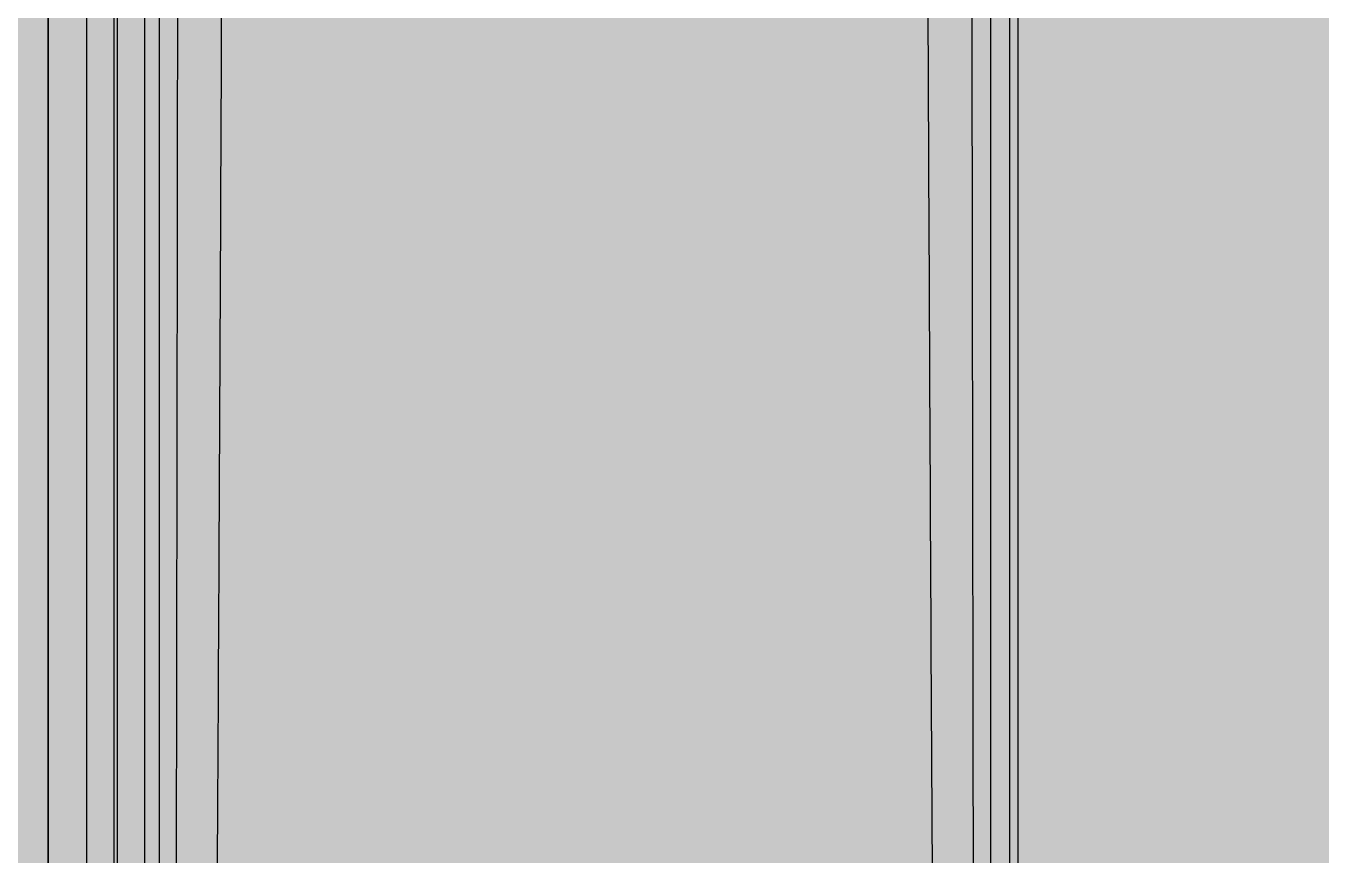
# Model space of a CAD drawing. Header units: millimetres. Extents: x 13515 to 183937, y -33900 to -660.
# Drawn here: x 121792.536 to 121795.462, y -19367.481 to -19365.607 of the extents above; entities that cross this region are included whole.
import ezdxf

# ---------------------------------------------------------------- set-up
doc = ezdxf.new("R2010")
doc.units = ezdxf.units.MM
doc.header["$LTSCALE"] = 100
doc.header["$MEASUREMENT"] = 0
doc.linetypes.add('HIDDEN', pattern=[2, 1, -1])
doc.layers.get('0').update_dxf_attribs({"linetype": 'CONTINUOUS'})
for name, color, linetype in [('254', 254, 'CONTINUOUS'), ('ELE9', 9, 'CONTINUOUS'), ('LED', 7, 'CONTINUOUS'), ('TOI', 12, 'CONTINUOUS')]:
    doc.layers.add(name, color=color, linetype=linetype)

# ---------------------------------------------------------------- blocks, each defined once
blk = doc.blocks.new('I2-샤워수전')
at = {"layer": 'TOI'}
for p, q in [((-139.9801, -95.5), (-139.9801, 269.9818)), ((-16, 270), (-16, -72.5)), ((-138.7399, 268.7417), (-138.7399, -95.5)), ((-136, 268.7417), (-136, -95.5)), ((-13.9479, -100), (-13.9479, 244.9278)), ((-9.9483, 241.2105), (-9.9483, -91.6827)), ((-9.528, -91.1508), (-9.528, 234.8682)), ((-5.5284, 234.8682), (-5.5284, -91)), ((0, 234.8682), (0, -78))]:
    blk.add_line(p, q, dxfattribs=at)
for points, knots in [([(-133.1958, 270.0001), (-133.2318, 236.4374), (-133.3003, 172.7703), (-133.4131, 95.0831), (-133.5096, 37.582), (-133.5836, -2.548), (-133.6607, -40.7478), (-133.7279, -71.5173), (-133.7706, -89.5536), (-133.7849, -95.5)], [0, 0, 0, 0, 0.26358067, 0.50000305, 0.61010823, 0.71516051, 0.8151599, 0.9101064, 0.95680622, 0.95680622, 0.95680622, 0.95680622]), ([(-18.2689, -72.5), (-18.3141, -51.6346), (-18.4089, -7.936), (-18.5315, 60.5638), (-18.6273, 122.6343), (-18.7002, 177.094), (-18.7554, 222.7609), (-18.7877, 253.9916), (-18.8043, 270.0001)], [0, 0, 0, 0, 0.18276281, 0.38276206, 0.59999774, 0.7264466, 0.85978069, 1, 1, 1, 1]), ([(-128.6146, -95.5), (-128.1508, -37.3534), (-127.781, 20.794), (-127.157, 137.6373), (-126.9058, 196.3333), (-126.703, 255.0294)], [0.045115198, 0.045115198, 0.045115198, 0.045115198, 0.52031843, 0.52031843, 1, 1, 1, 1]), ([(-25.2969, 255.0296), (-25.1168, 202.916), (-24.6584, 93.7184), (-23.994, -15.4781), (-23.563, -72.5611)], [0, 0, 0, 0, 0.47723962, 1, 1, 1, 1])]:
    blk.add_open_spline(points, degree=3, knots=knots, dxfattribs=at)
blk = doc.blocks.new('FGHJ')
at = {"layer": 'ELE9'}
blk.add_lwpolyline([(37200674.07, 55901.34), (37200674.07, 56871.34)], dxfattribs=at)
at = {"layer": 'ELE9', "extrusion": (0, 0, -1), "zscale": -1}
blk.add_blockref('I2-샤워수전', (-37200674.07, 56476.34), dxfattribs=at)

msp = doc.modelspace()

# ---------------------------------------------------------------- hatches: boundary and pattern name
at = {"layer": '254', "ltscale": 10000}
h = msp.add_hatch(color=256, dxfattribs=at)
h.dxf.hatch_style = 1
edge = h.paths.add_edge_path()
edge.add_arc((121651.0301, -19301.9152), 40, 90, 180)
edge.add_line((121611.0301, -19301.9152), (121611.0301, -19360.2509))
edge.add_arc((121651.0301, -19360.2509), 40, 180, 270)
edge.add_line((121651.0301, -19400.2509), (121763.5856, -19400.2509))
edge.add_arc((121763.5856, -19360.2509), 40, 270, 360)
edge.add_line((121803.5856, -19360.2509), (121803.5856, -19301.9152))
edge.add_arc((121763.5856, -19301.9152), 40, 0, 90)
edge.add_line((121763.5856, -19261.9152), (121651.0301, -19261.9152))

# ---------------------------------------------------------------- next in the draw order: block references
at = {"xscale": 0.01565102769230769, "yscale": 0.01565102769230769, "zscale": 0.01565102769230769}
msp.add_blockref('FGHJ', (-460436.1937, -20252.2424), dxfattribs=at)

# ---------------------------------------------------------------- next in the draw order: linework, layer by layer
at = {"layer": 'LED', "color": 6, "linetype": 'HIDDEN', "ltscale": 0.3, "const_width": 8}
msp.add_lwpolyline([(121651.0301, -19261.9152, 0.414214), (121611.0301, -19301.9152), (121611.0301, -19360.2509, 0.414214), (121651.0301, -19400.2509), (121763.5856, -19400.2509, 0.414214), (121803.5856, -19360.2509), (121803.5856, -19301.9152, 0.414214), (121763.5856, -19261.9152)], format="xyb", close=True, dxfattribs=at)

doc.saveas('drawing.dxf')
